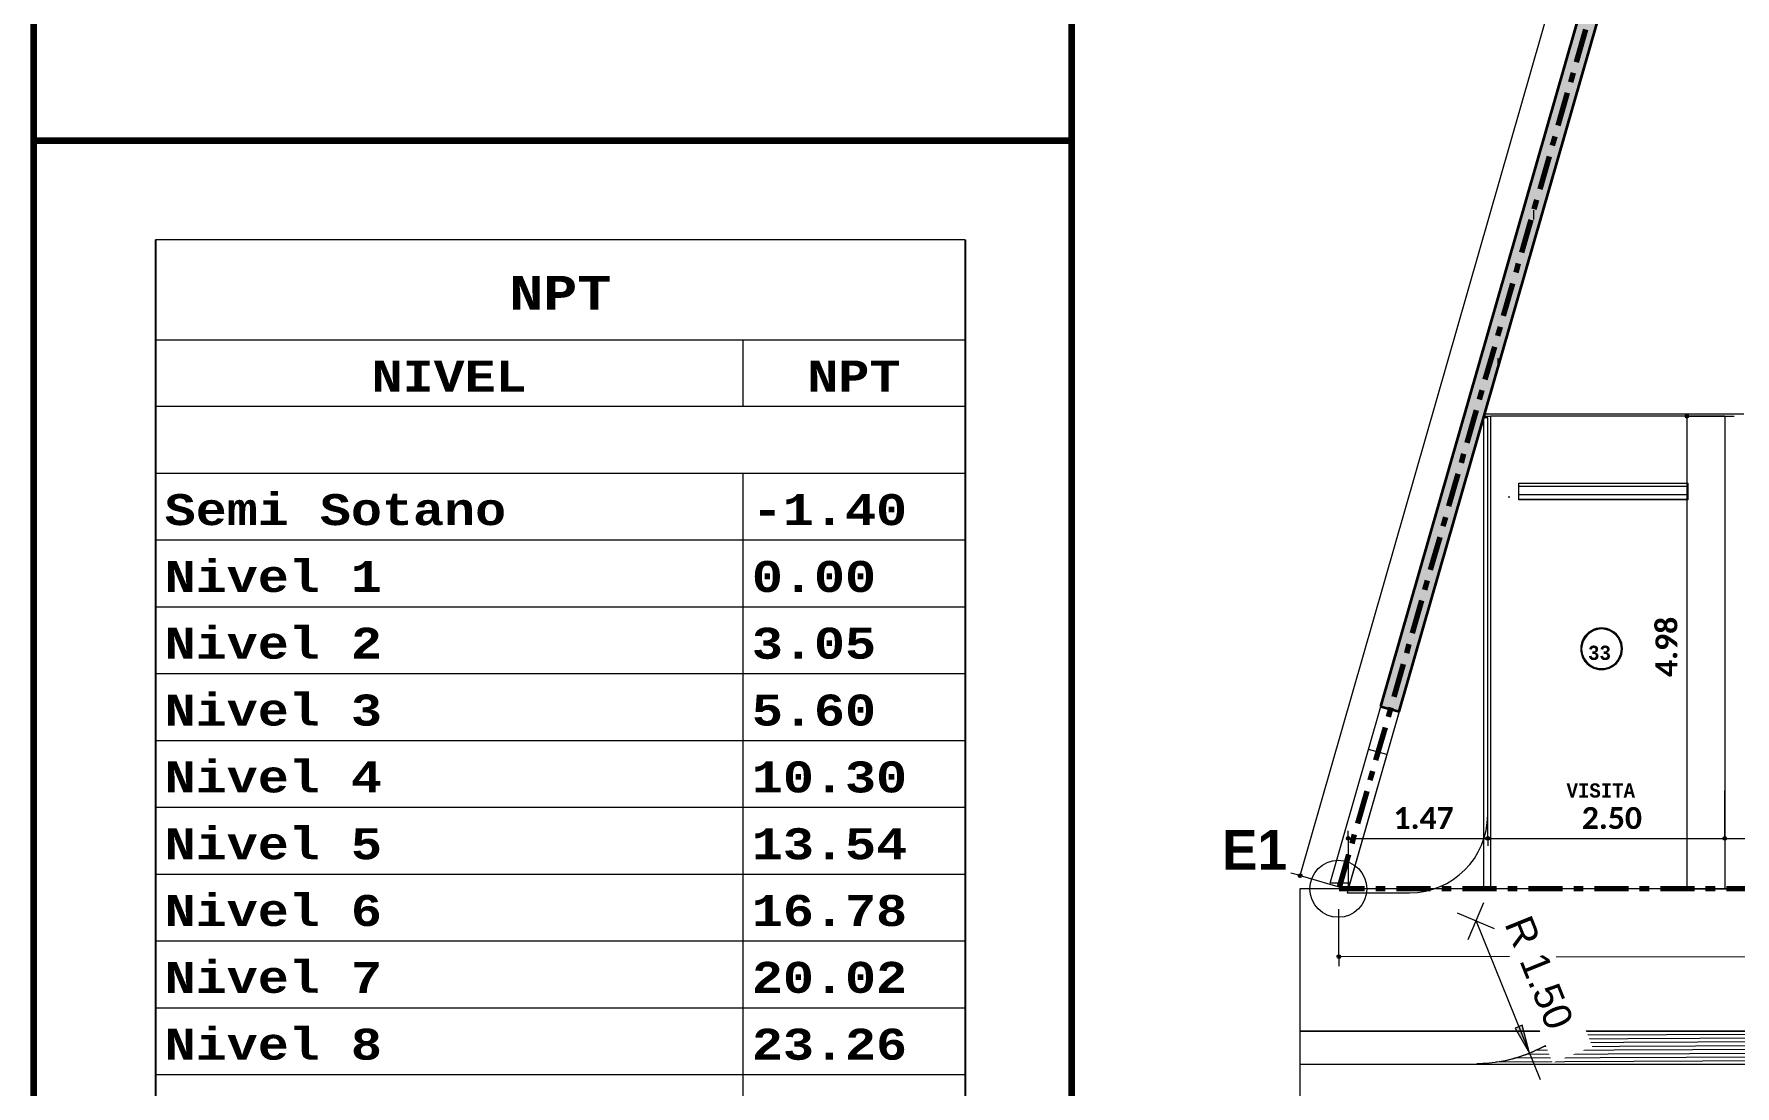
# Model space of a CAD drawing. Header units: metres. Extents: x -144 to 1000, y -717 to 29.
# Drawn here: x 200.38 to 218.3, y -573.61 to -562.53 of the extents above; entities that cross this region are included whole.
import ezdxf

# ---------------------------------------------------------------- set-up
doc = ezdxf.new("R2010")
doc.units = ezdxf.units.M
doc.linetypes.add('Dash Dot 3_16_', pattern=[0.595313, 0.357187, -0.119063, 0, -0.119063])
doc.linetypes.add('Derribado', pattern=[0.36, 0.24, -0.12])
doc.layers.get('0').update_dxf_attribs({"color": 1})
for name, color, linetype, lineweight in [('A-ANNO-DIMS', 1, 'Continuous', 9), ('A-DETL', 1, 'Continuous', 9), ('A-DETL-THIN', 1, 'Continuous', 9), ('A-DETL-WIDE', 1, 'Continuous', 100), ('A-FLOR', 2, 'Continuous', 9), ('A-WALL', 4, 'Continuous', 9), ('C-PRKG', 2, 'Continuous', 9), ('G-ANNO-SCHD', 1, 'Continuous', 9), ('G-ANNO-TEXT', 2, 'Continuous', 9)]:
    doc.layers.add(name, color=color, linetype=linetype, lineweight=lineweight)
doc.layers.add('A-WALL-PATT', color=7, linetype='Continuous', lineweight=35, true_color=0x9c9c9c)
doc.styles.add('Arial_1', font='arial.ttf', dxfattribs={"height": 0.132717})
doc.styles.add('Britannic Bold_B_1', font='', dxfattribs={"width": 0.7, "height": 0.4})
doc.styles.add('Calibri_B_8', font='calibrib.ttf', dxfattribs={"height": 0.9})
doc.styles.add('Courier New_B', font='courbd.ttf', dxfattribs={"height": 0.1125})
doc.styles.add('Courier New_B_8', font='courbd.ttf', dxfattribs={"height": 0.0035})
doc.styles.add('Courier New_B_9', font='courbd.ttf', dxfattribs={"height": 0.003591})
doc.styles.get('Britannic Bold_B_1').set_extended_font_data('Britannic Bold', bold=True)

# ---------------------------------------------------------------- blocks, each defined once
blk = doc.blocks.new('A$C4d52d4f2')
for p, q in [((-0.50224, -0.34445), (-0.50224, -0.48242)), ((-0.41646, -0.34445), (-0.41646, -0.48242))]:
    blk.add_line(p, q)
at = {"layer": 'A-DETL-THIN'}
for p, q in [((-0.41646, -0.34445), (-0.50224, -0.34445)), ((-0.50224, -0.35503), (-0.41646, -0.35503)), ((-0.44001, -0.35503), (-0.44001, -0.36211)), ((-0.44001, -0.36211), (-0.50224, -0.36211)), ((-0.41646, -0.36211), (-0.44001, -0.36211)), ((-0.44001, -0.36919), (-0.50224, -0.36919)), ((-0.41646, -0.36919), (-0.44001, -0.36919)), ((-0.44001, -0.36919), (-0.44001, -0.37627)), ((-0.44001, -0.37627), (-0.50224, -0.37627)), ((-0.41646, -0.37627), (-0.44001, -0.37627)), ((-0.44001, -0.37627), (-0.44001, -0.38334)), ((-0.44001, -0.38334), (-0.50224, -0.38334)), ((-0.41646, -0.38334), (-0.44001, -0.38334)), ((-0.44001, -0.38334), (-0.44001, -0.39042)), ((-0.44001, -0.39042), (-0.50224, -0.39042)), ((-0.41646, -0.39042), (-0.44001, -0.39042)), ((-0.44001, -0.39042), (-0.44001, -0.3975)), ((-0.44001, -0.3975), (-0.50224, -0.3975)), ((-0.41646, -0.3975), (-0.44001, -0.3975)), ((-0.44001, -0.3975), (-0.44001, -0.40457)), ((-0.44001, -0.40457), (-0.50224, -0.40457)), ((-0.41646, -0.40457), (-0.44001, -0.40457)), ((-0.44001, -0.40457), (-0.44001, -0.41165)), ((-0.44001, -0.41165), (-0.50224, -0.41165)), ((-0.41646, -0.41165), (-0.44001, -0.41165)), ((-0.44001, -0.41165), (-0.44001, -0.41873)), ((-0.44001, -0.41873), (-0.50224, -0.41873)), ((-0.41646, -0.41873), (-0.44001, -0.41873)), ((-0.44001, -0.41873), (-0.44001, -0.42581)), ((-0.44001, -0.42581), (-0.50224, -0.42581)), ((-0.41646, -0.42581), (-0.44001, -0.42581)), ((-0.44001, -0.42581), (-0.44001, -0.43288)), ((-0.44001, -0.43288), (-0.50224, -0.43288)), ((-0.41646, -0.43288), (-0.44001, -0.43288)), ((-0.44001, -0.43288), (-0.44001, -0.43996))]:
    blk.add_line(p, q, dxfattribs=at)
at = {"layer": 'A-DETL-WIDE'}
for p, q in [((-0.51513, -0.58802), (-0.51513, -0.00202)), ((-0.40513, -0.58802), (-0.40513, -0.00202)), ((-0.40513, -0.33396), (-0.51513, -0.33396))]:
    blk.add_line(p, q, dxfattribs=at)
at = {"layer": 'G-ANNO-SCHD', "line_spacing_factor": 1.118013}
for s, insert, char_height, width, attachment_point, style in [('NPT', (-0.45935, -0.34827), 0.003591, 0.0127056, 2, 'Courier New_B_8'), ('NIVEL', (-0.47113, -0.35723), 0.003283, 0.0154477, 2, 'Courier New_B_9'), ('NPT', (-0.42824, -0.35723), 0.003283, 0.0092686, 2, 'Courier New_B_9'), ('Semi Sotano', (-0.50128, -0.37138), 0.0032829, 0.0413032, 1, 'Courier New_B_9'), ('-1.40', (-0.43905, -0.37138), 0.003283, 0.0154477, 1, 'Courier New_B_9'), ('Nivel 1', (-0.50128, -0.37846), 0.003283, 0.0315918, 1, 'Courier New_B_9'), ('0.00', (-0.43905, -0.37846), 0.003283, 0.0123581, 1, 'Courier New_B_9'), ('Nivel 2', (-0.50128, -0.38553), 0.003283, 0.0306371, 1, 'Courier New_B_9'), ('3.05', (-0.43905, -0.38553), 0.003283, 0.0123581, 1, 'Courier New_B_9'), ('Nivel 3', (-0.50128, -0.39261), 0.003283, 0.03515, 1, 'Courier New_B_9'), ('5.60', (-0.43905, -0.39261), 0.003283, 0.0123581, 1, 'Courier New_B_9'), ('Nivel 4', (-0.50128, -0.39969), 0.003283, 0.0305443, 1, 'Courier New_B_9'), ('10.30', (-0.43905, -0.39969), 0.003283, 0.0154477, 1, 'Courier New_B_9'), ('Nivel 5', (-0.50128, -0.40677), 0.003283, 0.0322239, 1, 'Courier New_B_9'), ('13.54', (-0.43905, -0.40677), 0.003283, 0.0154477, 1, 'Courier New_B_9'), ('Nivel 6', (-0.50128, -0.41384), 0.003283, 0.032651, 1, 'Courier New_B_9'), ('16.78', (-0.43905, -0.41384), 0.003283, 0.0140758, 1, 'Courier New_B_9'), ('Nivel 7', (-0.50128, -0.42092), 0.003283, 0.0322239, 1, 'Courier New_B_9'), ('20.02', (-0.43905, -0.42092), 0.003283, 0.0153562, 1, 'Courier New_B_9'), ('Nivel 8', (-0.50128, -0.428), 0.003283, 0.032651, 1, 'Courier New_B_9'), ('23.26', (-0.43905, -0.428), 0.003283, 0.0154477, 1, 'Courier New_B_9')]:
    blk.add_mtext(s, dxfattribs=dict(at, insert=insert, char_height=char_height, width=width, attachment_point=attachment_point, style=style))
blk = doc.blocks.new('W')
at = {"layer": 'A-ANNO-DIMS', "lineweight": 25, "true_color": 0x004080}
h = blk.add_hatch(color=156, dxfattribs=at)
edge = h.paths.add_edge_path()
edge.add_arc((215.296, -505.039), 0.015, 0, 360)
h = blk.add_hatch(color=156, dxfattribs=at)
edge = h.paths.add_edge_path()
edge.add_arc((211.73, -509.484), 0.015, 0, 360)
h = blk.add_hatch(color=156, dxfattribs=at)
edge = h.paths.add_edge_path()
edge.add_arc((213.199, -509.484), 0.015, 0, 360)
h = blk.add_hatch(color=156, dxfattribs=at)
edge = h.paths.add_edge_path()
edge.add_arc((213.199, -509.484), 0.015, 0, 360)
h = blk.add_hatch(color=156, dxfattribs=at)
edge = h.paths.add_edge_path()
edge.add_arc((215.699, -509.484), 0.015, 0, 360)
h = blk.add_hatch(color=156, dxfattribs=at)
edge = h.paths.add_edge_path()
edge.add_arc((215.699, -509.484), 0.015, 0, 360)
at = {"layer": 'A-ANNO-DIMS', "lineweight": 25, "true_color": 0x0000ff}
h = blk.add_hatch(color=5, dxfattribs=at)
edge = h.paths.add_edge_path()
edge.add_arc((211.222, -509.877), 0.015, 0, 360)
at = {"layer": 'A-ANNO-DIMS', "lineweight": 25, "true_color": 0x004080}
h = blk.add_hatch(color=156, dxfattribs=at)
edge = h.paths.add_edge_path()
edge.add_arc((215.296, -510.015), 0.015, 0, 360)
at = {"layer": 'A-ANNO-DIMS', "lineweight": 25, "true_color": 0x0000ff}
h = blk.add_hatch(color=5, dxfattribs=at)
edge = h.paths.add_edge_path()
edge.add_arc((211.632, -510.73), 0.015, 0, 360)
at = {"layer": 'A-ANNO-DIMS'}
blk.add_hatch(color=256, dxfattribs=at).paths.add_polyline_path([(213.639, -511.746), (213.563, -511.453), (213.49, -511.483)])
at = {"layer": 'A-WALL-PATT', "true_color": 0x747474}
blk.add_hatch(color=8, dxfattribs=at).paths.add_polyline_path([(212.266, -508.149), (215.828, -495.755), (215.62, -495.755), (212.074, -508.094)])
at = {"layer": 'A-ANNO-DIMS', "color": 5, "true_color": 0x0000ff}
for p, q in [((211.222, -509.877), (218.203, -485.586)), ((211.222, -509.877), (211.126, -509.85)), ((211.222, -509.877), (211.703, -510.016)), ((211.632, -510.73), (211.632, -510.23)), ((242.494, -510.755), (211.632, -510.73)), ((211.632, -510.73), (211.632, -510.83))]:
    blk.add_line(p, q, dxfattribs=at)
at = {"layer": 'A-ANNO-DIMS', "color": 156, "true_color": 0x004080}
for p, q in [((215.296, -505.039), (215.216, -505.039)), ((215.296, -505.039), (215.296, -510.015)), ((215.296, -505.039), (215.796, -505.039)), ((215.699, -509.484), (215.699, -508.984)), ((215.699, -509.484), (215.699, -508.984)), ((211.73, -509.484), (211.73, -509.404)), ((211.73, -509.484), (213.199, -509.484)), ((211.73, -509.484), (211.73, -509.984)), ((213.199, -509.484), (213.199, -509.564)), ((213.199, -509.484), (215.699, -509.484)), ((213.199, -509.484), (213.199, -509.564)), ((215.699, -509.484), (215.699, -509.564)), ((215.699, -509.484), (219.399, -509.484)), ((215.699, -509.484), (215.699, -509.564)), ((215.296, -510.015), (215.216, -510.015)), ((215.296, -510.015), (215.796, -510.015))]:
    blk.add_line(p, q, dxfattribs=at)
at = {"layer": 'A-ANNO-DIMS', "color": 156, "linetype": 'Derribado', "true_color": 0x004080}
blk.add_line((213.199, -509.484), (213.199, -508.984), dxfattribs=at)
blk.add_line((213.199, -509.484), (213.199, -508.984), dxfattribs=at)
at = {"layer": 'A-ANNO-DIMS'}
for p, q in [((213.272, -510.438), (212.882, -510.273)), ((212.994, -510.551), (213.16, -510.16)), ((213.077, -510.355), (213.752, -512.024)), ((213.563, -511.453), (213.49, -511.483)), ((213.49, -511.483), (213.639, -511.746)), ((213.639, -511.746), (213.563, -511.453))]:
    blk.add_line(p, q, dxfattribs=at)
at = {"layer": 'A-ANNO-DIMS', "color": 156, "lineweight": 25, "true_color": 0x004080}
for centre in [(215.296, -505.039), (211.73, -509.484), (213.199, -509.484), (213.199, -509.484), (215.699, -509.484), (215.699, -509.484), (215.296, -510.015)]:
    blk.add_circle(centre, 0.015, dxfattribs=at)
at = {"layer": 'A-ANNO-DIMS', "color": 5, "lineweight": 25, "true_color": 0x0000ff}
for centre in [(211.222, -509.877), (211.632, -510.73)]:
    blk.add_circle(centre, 0.015, dxfattribs=at)
at = {"layer": 'A-ANNO-DIMS'}
blk.add_arc((213.077, -510.355), 1.5, 280.5554, 303.4737, dxfattribs=at)
at = {"layer": 'A-DETL', "color": 7, "linetype": 'Dash Dot 3_16_', "lineweight": 70}
for p, q in [((211.638, -509.997), (218.619, -485.705)), ((242.494, -510.015), (211.633, -510.015))]:
    blk.add_line(p, q, dxfattribs=at)
at = {"layer": 'A-DETL', "color": 253, "true_color": 0xb6b6b6}
for p, q in [((213.686, -502.968), (213.686, -502.868)), ((213.309, -504.526), (213.309, -504.426)), ((221.378, -511.526), (213.973, -511.558)), ((221.618, -511.685), (213.701, -511.719)), ((221.548, -511.645), (213.783, -511.679)), ((221.486, -511.605), (213.854, -511.638)), ((221.429, -511.565), (213.917, -511.598)), ((221.916, -511.804), (213.284, -511.841)), ((221.795, -511.765), (213.48, -511.8)), ((221.698, -511.724), (213.604, -511.76))]:
    blk.add_line(p, q, dxfattribs=at)
at = {"layer": 'A-DETL-THIN'}
for p, q in [((213.155, -505.056), (211.718, -510.057)), ((213.199, -505.056), (213.155, -505.056)), ((213.199, -509.235), (213.199, -505.056)), ((213.424, -505.899), (213.424, -505.879)), ((211.718, -510.057), (212.377, -510.057)), ((211.219, -510.895), (211.219, -514.995)), ((211.219, -511.511), (243.752, -511.511)), ((211.219, -511.861), (243.752, -511.861))]:
    blk.add_line(p, q, dxfattribs=at)
blk.add_circle((211.625, -510.015), 0.3, dxfattribs=at)
for centre, radius, start, end in [((212.377, -509.235), 0.822, 270, 0), ((213.077, -510.355), 1.5, 270.25, 309.6325)]:
    blk.add_arc(centre, radius, start, end, dxfattribs=at)
at = {"layer": 'A-FLOR'}
for p, q in [((213.167, -505.015), (215.899, -505.015)), ((213.16, -510.015), (211.219, -510.015)), ((211.219, -510.015), (211.219, -511.515)), ((211.73, -510.015), (211.747, -509.957)), ((240.319, -510.015), (213.234, -510.015)), ((211.219, -511.515), (243.752, -511.515))]:
    blk.add_line(p, q, dxfattribs=at)
at = {"layer": 'A-WALL', "lineweight": 35}
for p, q in [((212.074, -508.094), (218.534, -485.617)), ((212.266, -508.149), (218.69, -485.798)), ((212.074, -508.094), (212.266, -508.149))]:
    blk.add_line(p, q, dxfattribs=at)
at = {"layer": 'A-WALL'}
for p, q in [((211.539, -509.957), (212.074, -508.094)), ((212.266, -508.149), (211.747, -509.957)), ((212.136, -508.602), (211.944, -508.547)), ((211.747, -509.957), (211.539, -509.957))]:
    blk.add_line(p, q, dxfattribs=at)
at = {"layer": 'C-PRKG'}
for p, q in [((213.16, -505.039), (213.234, -505.039)), ((213.16, -510.015), (213.16, -505.041)), ((213.234, -510.015), (213.234, -505.039)), ((215.699, -505.039), (215.699, -510.015)), ((213.529, -505.779), (213.529, -505.742)), ((213.529, -505.742), (215.309, -505.742)), ((213.529, -505.868), (213.529, -505.779)), ((215.309, -505.779), (213.529, -505.779)), ((215.309, -505.742), (215.309, -505.779)), ((215.309, -505.779), (215.309, -505.868)), ((213.529, -505.916), (213.529, -505.868)), ((215.309, -505.868), (213.529, -505.868)), ((213.529, -505.918), (213.529, -505.916)), ((215.309, -505.916), (213.529, -505.916)), ((215.309, -505.918), (213.529, -505.918)), ((215.309, -505.868), (215.309, -505.916)), ((215.309, -505.916), (215.309, -505.918)), ((214.179, -507.487), (214.179, -507.488)), ((214.619, -507.488), (214.619, -507.487)), ((213.234, -510.015), (213.16, -510.015)), ((213.16, -510.015), (213.16, -510.015)), ((213.16, -510.015), (213.234, -510.015)), ((213.234, -510.015), (213.234, -510.015))]:
    blk.add_line(p, q, dxfattribs=at)
at = {"layer": 'C-PRKG', "lineweight": 15}
blk.add_line((215.699, -505.039), (213.234, -505.039), dxfattribs=at)
at = {"layer": 'C-PRKG'}
for centre, major_axis, start_param, end_param in [((214.399, -507.487), (0.22, 0), 0, 3.141593), ((214.399, -507.487), (0.21, 0), 0, 3.141593), ((214.399, -507.488), (0.21, 0), 0.00118, 3.140412), ((214.399, -507.487), (-0.22, 0), 0, 3.141593), ((214.399, -507.488), (-0.22, 0), 0, 3.141593), ((214.399, -507.487), (-0.21, 0), 0, 3.141593)]:
    blk.add_ellipse(centre, major_axis=major_axis, ratio=0.995215, start_param=start_param, end_param=end_param, dxfattribs=at)
at = {"layer": 'A-ANNO-DIMS', "color": 156, "true_color": 0x004080, "insert": (214.967, -507.785), "char_height": 0.23, "width": 0.61793, "attachment_point": 1, "rotation": 90, "line_spacing_factor": 1.158048, "style": 'Calibri_B_8'}
blk.add_mtext('4.98', dxfattribs=at)
at = {"layer": 'A-ANNO-DIMS', "color": 156, "true_color": 0x004080, "char_height": 0.23, "width": 0.61793, "attachment_point": 1, "line_spacing_factor": 1.158048, "style": 'Calibri_B_8'}
for s, insert in [('1.47', (212.207, -509.155)), ('2.50', (214.191, -509.155))]:
    blk.add_mtext(s, dxfattribs=dict(at, insert=insert))
at = {"layer": 'G-ANNO-TEXT', "style": 'Courier New_B', "width": 0.8}
for s, p in [('33', (214.257, -507.605)), ('VISITA', (214.03, -509.055))]:
    blk.add_text(s, height=0.15, dxfattribs=at).set_placement(p)
at = {"layer": 'G-ANNO-TEXT', "style": 'Britannic Bold_B_1'}
blk.add_text('E1', height=0.42, dxfattribs=at).set_placement((210.399, -509.815))
at = {"layer": 'A-ANNO-DIMS', "insert": (213.651, -510.269), "char_height": 0.3, "width": 1.47482, "attachment_point": 1, "rotation": 292.0145, "line_spacing_factor": 0.941778, "style": 'Arial_1', "bg_fill": 3, "box_fill_scale": 1.25, "bg_fill_color": 256, "bg_fill_true_color": 13158600, "bg_fill_transparency": 0}
blk.add_mtext('R 1.50', dxfattribs=at)

msp = doc.modelspace()

# ---------------------------------------------------------------- block references
at = {"xscale": 99.43160273753426, "yscale": 99.43160273753426, "zscale": 99.43160273753426}
msp.add_blockref('A$C4d52d4f2', (251.6, -530.45), dxfattribs=at)

# ---------------------------------------------------------------- next in the draw order: block references
at = {"color": 3}
msp.add_blockref('W', (2.499, -61.518), dxfattribs=at)

doc.saveas('drawing.dxf')
